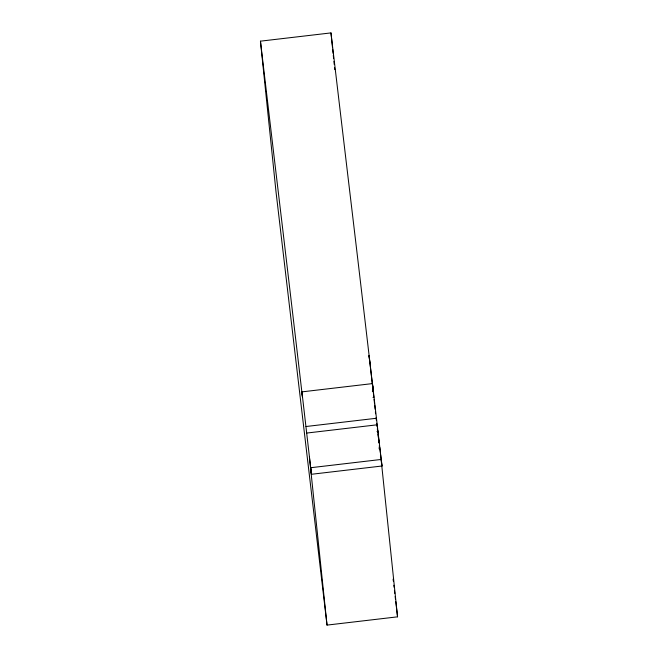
<?xml version="1.0" encoding="UTF-8"?>
<svg xmlns="http://www.w3.org/2000/svg" width="658" height="658" viewBox="0 0 658 658"><rect width="100%" height="100%" fill="white"/><g stroke="black" fill="none" stroke-linecap="round" stroke-linejoin="round"><path stroke-width="0.99" d="M380.637 454.867L397.547 616.834L327.026 625.1L276.031 191.988L260.453 41.166L330.974 32.9A340.605 0.88 83.3 0 0 350.624 198.889A214.13 0.551 83.3 0 1 372.963 388.557L373.07 389.478M301.923 391.872L372.453 383.598L381.969 466.012L311.44 474.278L301.923 391.872L302.433 396.832A214.13 0.551 83.3 0 0 280.094 207.155A340.605 0.88 83.3 0 1 260.453 41.166M372.362 391.247L373.242 391.148L372.453 383.598M373.004 397.49L373.892 397.391L369.048 355.509L369.812 362.739M306.003 426.516L376.532 418.249M306.677 433.063L377.207 424.797M377.001 431.467L377.889 431.368M378.934 447.843L379.814 447.736L379.929 448.69L379.041 448.797M376.055 417.781L376.343 420.24M376.705 423.3L377.116 426.779M377.347 428.777L377.782 432.47M378.021 434.51L378.408 437.776M378.621 439.61L378.992 442.768M379.337 445.721L379.584 447.761L379.378 445.828M393.114 579.122L393.352 581.162M393.829 585.242L394.068 587.281M394.43 590.333L394.792 593.393M395.154 596.452L395.507 599.504M395.754 601.544L397.547 616.834M380.02 449.48L380.521 453.864M309.4 456.956L327.026 625.1M381.969 466.012L381.286 459.449L310.757 467.715L311.44 474.278M377.774 430.373L379.082 442.941M374.089 399.316L374.501 403.469M374.69 405.106L375.101 409.251M375.381 411.859L375.586 413.783M330.974 32.9L332.454 47.17M332.66 49.202L333.08 53.282M333.293 55.321L333.614 58.373M333.927 61.433L334.239 64.492M334.56 67.544L334.766 69.584"/></g></svg>
